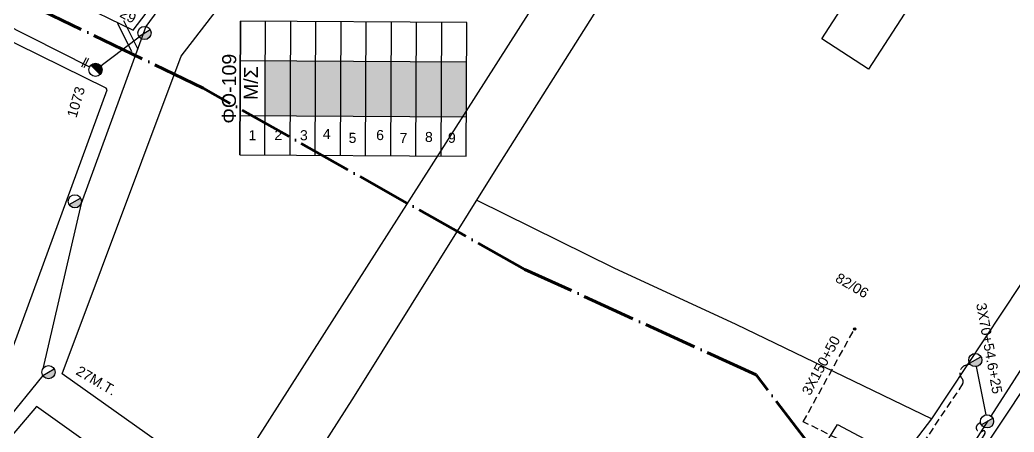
# Model space of a CAD drawing. Header units: millimetres. Extents: x 918 to 3138, y 719 to 1759.
# Drawn here: x 2569.4 to 2747.2, y 1236.1 to 1309.8 of the extents above; entities that cross this region are included whole.
import ezdxf
from ezdxf.enums import TextEntityAlignment as Align

# ---------------------------------------------------------------- set-up
doc = ezdxf.new("R2010")
doc.units = ezdxf.units.MM
doc.header["$LTSCALE"] = 0.5
doc.linetypes.add('ACAD_ISO04W100', pattern=[30, 24, -3, 0, -3])
doc.linetypes.add('DASHED', pattern=[19.05, 12.7, -6.35])
for name, color, linetype in [('Άγνωστα', 7, 'Continuous'), ('Ασφαλειοκιβώτια Χ.Τ 9 αναχωρήσεων', 7, 'Continuous'), ('Γυμνά εναέρια ΧΤ και ΦΟΠ (3Φ)   4x50+16AL', 7, 'Continuous'), ('Εναέρια ΧΤ 4Χ120+25AL', 7, 'SYN_LINE'), ('Επιγραφές - Σχήματα', 7, 'Continuous'), ('Καλώδια ΧΤ   3x150+50AL', 7, 'DASHED'), ('Μηχανική τομή', 7, 'Continuous'), ('Στύλος ΦΜ', 7, 'Continuous'), ('Στύλος ΦΜ @ 1', 7, 'Continuous'), ('Συνδέσεις', 7, 'Continuous'), ('Συνεστραμμένα ΧΤ   3x70+54.6+25 AL', 7, 'SYN_LINE'), ('Τομή', 7, 'Continuous'), ('Υπόβαθρο ΔΕΗ', 7, 'Continuous')]:
    doc.layers.add(name, color=color, linetype=linetype)
doc.styles.add('arial', font='ARIAL.TTF')
doc.styles.get("Standard").update_dxf_attribs({"font": 'ARIAL.TTF'})
doc.linetypes.add('SYN_LINE', pattern='A,0.5,-0.0001,["/\\/\\/\\/",Standard,S=0.1,R=0,X=0,Y=-0.05],-0.25', length=0.7501)

# ---------------------------------------------------------------- blocks, each defined once
blk = doc.blocks.new('ΑΣΦΑΛΕΙΟΚΙΒΩΤΙΟ ΥΠΟΣΤΑΘΜΟΥ 9 ΑΝΑΧΩΡΗΣΕΩΝ')
at = {"layer": 'Ασφαλειοκιβώτια Χ.Τ 9 αναχωρήσεων', "ltscale": 40}
for p, q in [((-23.8, 40.36), (24.02, 40.36)), ((-9.72, 40.36), (-9.72, -40.64)), ((9.94, 40.36), (9.94, -40.64)), ((-23.8, 31.36), (24.02, 31.36)), ((-23.8, 22.36), (24.02, 22.36)), ((-23.8, 13.36), (24.02, 13.36)), ((-23.8, 4.36), (24.02, 4.36)), ((-23.8, -4.64), (24.02, -4.64)), ((-23.8, -13.64), (24.02, -13.64)), ((-23.8, -22.64), (24.02, -22.64)), ((-23.8, -31.64), (24.02, -31.64))]:
    blk.add_line(p, q, dxfattribs=at)
at = {"layer": 'Ασφαλειοκιβώτια Χ.Τ 9 αναχωρήσεων'}
blk.add_lwpolyline([(-23.8, -40.64), (24.02, -40.64), (24.02, 40.36), (-23.8, 40.36)], close=True, dxfattribs=at)
for s, p in [('1', (-18.54, 37.25)), ('2', (-18.39, 27.98)), ('3', (-18.45, 18.85)), ('4', (-17.96, 10.67)), ('5', (-19.3, 1.44)), ('6', (-18.25, -8.4)), ('7', (-19.23, -16.79)), ('8', (-18.84, -25.86)), ('9', (-19.09, -34.08))]:
    blk.add_text(s, height=3.6, rotation=270, dxfattribs=at).set_placement(p)
at = {"layer": 'Ασφαλειοκιβώτια Χ.Τ 9 αναχωρήσεων', "ltscale": 40}
for tag, height, p in [('ΟΝΟΜΑ', 5, (-0.16, 44.31)), ('ΚΕΙΜΕΝΟ 1', 2, (17.06, 35.59)), ('ΚΕΙΜΕΝΟ 2', 2, (17.06, 26.88)), ('ΚΕΙΜΕΝΟ 3', 2, (17.06, 17.69)), ('ΚΕΙΜΕΝΟ 4', 2, (17.06, 8.71)), ('ΚΕΙΜΕΝΟ 5', 2, (17.06, -0.13)), ('ΚΕΙΜΕΝΟ 6', 2, (17.06, -9.05)), ('ΚΕΙΜΕΝΟ 7', 2, (17.06, -18.13)), ('ΚΕΙΜΕΝΟ 8', 2, (17.06, -26.85)), ('ΚΕΙΜΕΝΟ 9', 2, (17.06, -35.99)), ('ΣΧ', 2, (-0.1, -42.64))]:
    blk.add_attdef(tag, text='', height=height, dxfattribs=at).set_placement(p, align=Align.MIDDLE_CENTER)
blk = doc.blocks.new('ΜΗΧΑΝΙΚΗ ΤΟΜΗ')
at = {"layer": 'Μηχανική τομή', "ltscale": 40}
for p, q in [((-1.89, 0.78), (1.89, 0.78)), ((1.89, 0), (-1.89, 0))]:
    blk.add_line(p, q, dxfattribs=at)
blk = doc.blocks.new('ΥΠΑΡΧΩΝ ΤΣΙΜΕΝΤΕΝΙΟΣ ΣΤΥΛΟΣ')
at = {"layer": 'Στύλος ΦΜ'}
blk.add_hatch(color=7, dxfattribs=at).paths.add_polyline_path([(-1.29, -2.28, 0.574793), (2.62, 0, 0.268822), (1.3, 2.27)])
at = {"layer": 'Στύλος ΦΜ', "color": 7}
blk.add_line((-1.29, -2.28), (1.3, 2.27), dxfattribs=at)
blk.add_circle((0, 0), 2.62, dxfattribs=at)
at = {"layer": 'Στύλος ΦΜ', "flags": 4}
for tag, p in [('ΑΡΙΘΜΟΣ', (-4.68, 8.05)), ('ΤΥΠΟΣ', (-4.91, 3.03))]:
    blk.add_attdef(tag, p, '', height=4, dxfattribs=at)
blk = doc.blocks.new('ΤΟΜΗ')
at = {"layer": 'Τομή', "ltscale": 40}
for p, q in [((-5.68, 0), (5.68, 0)), ((5.68, -2.33), (-5.68, -2.33))]:
    blk.add_line(p, q, dxfattribs=at)
blk = doc.blocks.new('_ΣΥΝΔΕΣΗ')
at = {"layer": 'Συνδέσεις', "linetype": 'SYN_LINE', "ltscale": 40}
blk.add_hatch(color=256, dxfattribs=at).paths.add_polyline_path([(0.5, -0.01, 1), (-0.5, -0.01, 1)])
at = {"layer": 'Συνδέσεις'}
blk.add_circle((0, -0.01), 0.5, dxfattribs=at)

msp = doc.modelspace()

# ---------------------------------------------------------------- hatches: boundary and pattern name
at = {"layer": 'Ασφαλειοκιβώτια Χ.Τ 9 αναχωρήσεων', "ltscale": 40}
for color, points in [(1, [(2613.31, 1302.49), (2613.26, 1292.66), (2617.76, 1292.64), (2617.81, 1302.47)]), (62, [(2617.81, 1302.47), (2617.76, 1292.64), (2622.26, 1292.62), (2622.31, 1302.44)]), (6, [(2622.31, 1302.44), (2622.26, 1292.62), (2626.76, 1292.59), (2626.81, 1302.42)]), (85, [(2626.81, 1302.42), (2626.76, 1292.59), (2631.26, 1292.57), (2631.31, 1302.4)]), (173, [(2631.31, 1302.4), (2631.26, 1292.57), (2635.76, 1292.55), (2635.81, 1302.37)]), (30, [(2635.81, 1302.37), (2635.76, 1292.55), (2640.26, 1292.52), (2640.31, 1302.35)]), (5, [(2640.31, 1302.35), (2640.26, 1292.52), (2644.76, 1292.5), (2644.81, 1302.33)]), (27, [(2644.81, 1302.33), (2644.76, 1292.5), (2649.26, 1292.48), (2649.31, 1302.3)])]:
    msp.add_hatch(color=color, dxfattribs=at).paths.add_polyline_path(points)

# ---------------------------------------------------------------- linework, layer by layer
at = {"layer": 'Άγνωστα', "color": 6, "ltscale": 40}
msp.add_lwpolyline([(2613.96, 1338.61), (2591.93, 1308.61), (2580.37, 1276.95), (2573.52, 1247.39)], dxfattribs=at)
at = {"layer": 'Άγνωστα', "color": 85, "linetype": 'SYN_LINE', "ltscale": 20}
msp.add_lwpolyline([(2550, 1317.55), (2581.89, 1301.39)], dxfattribs=at)
at = {"layer": 'Άγνωστα', "color": 85, "linetype": 'SYN_LINE', "ltscale": 10}
msp.add_lwpolyline([(2582.94, 1300.86), (2590.75, 1306.75)], dxfattribs=at)
at = {"layer": 'Άγνωστα', "color": 173, "linetype": 'DASHED', "ltscale": 0.2}
msp.add_lwpolyline([(2741.2, 1237.78), (2740.74, 1237.46, 1.001396), (2741.56, 1236.26, -0.839844), (2741.98, 1235.84), (2738.76, 1230.62), (2755.61, 1220.23)], format="xyb", dxfattribs=at)
at = {"layer": 'Γυμνά εναέρια ΧΤ και ΦΟΠ (3Φ)   4x50+16AL', "color": 173, "ltscale": 40}
msp.add_lwpolyline([(2769.64, 1277.13), (2768.74, 1276.65), (2751.37, 1251.93), (2743.06, 1238.94)], dxfattribs=at)
at = {"layer": 'Γυμνά εναέρια ΧΤ και ΦΟΠ (3Φ)   4x50+16AL', "color": 30, "ltscale": 40}
msp.add_lwpolyline([(2573.51, 1246.21), (2552.89, 1220.82), (2529.89, 1201.45)], dxfattribs=at)
at = {"layer": 'Εναέρια ΧΤ 4Χ120+25AL', "color": 173, "ltscale": 20}
msp.add_lwpolyline([(2742.5, 1238.07), (2731.35, 1220.63), (2735.24, 1204.93)], dxfattribs=at)
at = {"layer": 'Επιγραφές - Σχήματα', "color": 1, "linetype": 'ACAD_ISO04W100', "lineweight": 60, "ltscale": 0.8}
msp.add_lwpolyline([(2961.46, 1088.29), (2717.83, 1224.35), (2701.08, 1246.33), (2659.71, 1265.16), (2602.18, 1297.58), (2392.2, 1398.81), (2304.34, 1274.11), (2245.73, 1191.21), (2095.49, 995.78), (1905.75, 741.14)], dxfattribs=at)
at = {"layer": 'Καλώδια ΧΤ   3x150+50AL', "color": 173, "linetype": 'DASHED', "ltscale": 0.2}
msp.add_lwpolyline([(2709.5, 1237.92), (2718.67, 1254.52)], dxfattribs=at)
msp.add_lwpolyline([(2739.38, 1248.18), (2738.61, 1248.02, 0.575061), (2737.86, 1245.7, -0.307095), (2738, 1244.7), (2727.52, 1229.03), (2709.5, 1237.92)], format="xyb", dxfattribs=at)
at = {"layer": 'Συνεστραμμένα ΧΤ   3x70+54.6+25 AL', "color": 173, "ltscale": 10}
msp.add_lwpolyline([(2742.18, 1239.15), (2740.48, 1247.81)], dxfattribs=at)
at = {"layer": 'Υπόβαθρο ΔΕΗ'}
for points in [[(2677.18, 1175.37), (2715.6, 1237.44), (2727.04, 1231.38), (2732.47, 1238.46), (2757.76, 1276.58), (2772.52, 1298.64), (2806.77, 1341.41), (2832.63, 1374.41), (2788.64, 1405.03), (2721.17, 1300.96), (2712.84, 1306.42), (2780.28, 1410.66), (2762.96, 1423.01), (2747.13, 1430.6), (2683.24, 1328.75)], [(2506.03, 1390.33), (2486.81, 1359.05), (2546.47, 1329.02), (2589.67, 1307.95), (2613.04, 1338.61), (2540.85, 1373.9), (2506.03, 1390.33)], [(2677.18, 1175.37), (2576.98, 1246.51), (2598.27, 1303.28), (2622.26, 1334.47), (2662.53, 1314.4), (2606.05, 1225.88)], [(2614.71, 1219.73), (2629.23, 1242.5), (2654.61, 1283.11), (2677.97, 1320.12), (2683.24, 1328.75)], [(2651.13, 1277.55), (2675.65, 1265.44), (2697.46, 1255.39), (2732.47, 1238.46)], [(2806.62, 1224.21), (2789.02, 1234.35), (2755.37, 1253.65), (2733.71, 1221), (2760.34, 1206.24), (2780.05, 1239.49)], [(2646.18, 1125.09), (2672.39, 1167.19), (2673.03, 1168.78), (2572.37, 1240.65), (2539.87, 1202.4), (2605.61, 1153.75), (2646.18, 1125.09)]]:
    msp.add_lwpolyline(points, dxfattribs=at)
msp.add_lwpolyline([(2527.59, 1203.7), (2568.27, 1251.5), (2585, 1297.29), (2584.86, 1297.57), (2537.48, 1320.95), (2512.21, 1333.63), (2476.52, 1351.2), (2425.29, 1375.58), (2408.11, 1382.93), (2394.75, 1350.06), (2426.33, 1331.39), (2423.05, 1325.96), (2396.52, 1341.55, 0.539261), (2392.75, 1339.7), (2392.54, 1335.29, 0.130401), (2397.36, 1312.82, -0.098483), (2401.02, 1299.78, -0.090176), (2398.86, 1278.68, -0.105441), (2386.82, 1256.23, -0.065111), (2363.82, 1235.28, -0.091223)], format="xyb", dxfattribs=at)

# ---------------------------------------------------------------- block references
at = {"layer": 'Ασφαλειοκιβώτια Χ.Τ 9 αναχωρήσεων', "xscale": 0.4999999999999998, "yscale": 0.4999999999999998, "zscale": 0.4999999999999998, "rotation": 89.70135055606067}
msp.add_blockref('ΑΣΦΑΛΕΙΟΚΙΒΩΤΙΟ ΥΠΟΣΤΑΘΜΟΥ 9 ΑΝΑΧΩΡΗΣΕΩΝ', (2628.97, 1297.44), dxfattribs=at).add_auto_attribs({'ΟΝΟΜΑ': 'ΦΟ-109'})
at = {"layer": 'Μηχανική τομή', "xscale": 0.4999999999999996, "yscale": 0.4999999999999996, "zscale": 0.4999999999999996, "rotation": 62.72551710385088}
msp.add_blockref('ΜΗΧΑΝΙΚΗ ΤΟΜΗ', (2581.27, 1302.06), dxfattribs=at)
at = {"layer": 'Στύλος ΦΜ @ 1', "ltscale": 40}
ref = msp.add_blockref('ΥΠΑΡΧΩΝ ΤΣΙΜΕΝΤΕΝΙΟΣ ΣΤΥΛΟΣ', (2591.69, 1307.45), dxfattribs=dict(at, xscale=0.449999999999818, yscale=0.449999999999818, zscale=0.449999999999818, rotation=330.9660168200747))
ref.add_attrib('ΤΥΠΟΣ', '29', (2587.12, 1310.43), dxfattribs={"layer": 'Στύλος ΦΜ', "height": 1.8, "rotation": 330.966, "flags": 4})
ref = msp.add_blockref('ΥΠΑΡΧΩΝ ΤΣΙΜΕΝΤΕΝΙΟΣ ΣΤΥΛΟΣ', (2582.94, 1300.86), dxfattribs=dict(at, xscale=0.4499999999998181, yscale=0.4499999999998181, zscale=0.4499999999998181, rotation=73.62529220519365))
ref.add_attrib('ΤΥΠΟΣ', '1073', (2579.52, 1292.16), dxfattribs={"layer": 'Στύλος ΦΜ', "height": 1.8, "rotation": 73.6253, "flags": 4})
at = {"layer": 'Στύλος ΦΜ @ 1', "ltscale": 40, "xscale": 0.4499999999998181, "yscale": 0.4499999999998181, "zscale": 0.4499999999998181, "rotation": 329.4999534400037}
for p in [(2579.26, 1277.35), (2740.26, 1248.96), (2742.36, 1237.99)]:
    msp.add_blockref('ΥΠΑΡΧΩΝ ΤΣΙΜΕΝΤΕΝΙΟΣ ΣΤΥΛΟΣ', p, dxfattribs=at)
at = {"layer": 'Στύλος ΦΜ @ 1', "ltscale": 40}
ref = msp.add_blockref('ΥΠΑΡΧΩΝ ΤΣΙΜΕΝΤΕΝΙΟΣ ΣΤΥΛΟΣ', (2574.53, 1246.8), dxfattribs=dict(at, xscale=0.4499999999998181, yscale=0.4499999999998181, zscale=0.4499999999998181, rotation=329.4999534400037))
ref.add_attrib('ΤΥΠΟΣ', '27M.T.', (2579.28, 1246.49), dxfattribs={"layer": 'Στύλος ΦΜ', "height": 1.8, "rotation": 329.5, "flags": 4})
at = {"layer": 'Συνδέσεις', "xscale": 0.4500000000002728, "yscale": 0.4500000000002728, "zscale": 0.4500000000002728}
msp.add_blockref('_ΣΥΝΔΕΣΗ', (2718.7, 1254.52), dxfattribs=at)
at = {"layer": 'Τομή', "xscale": 0.5000000000000263, "yscale": 0.5000000000000263, "zscale": 0.5000000000000263, "rotation": 116.2341867868425}
msp.add_blockref('ΤΟΜΗ', (2588.18, 1306.6), dxfattribs=at)

# ---------------------------------------------------------------- texts
at = {"layer": 'Επιγραφές - Σχήματα', "insert": (2609.46, 1295.46), "char_height": 2.5, "width": 3.2229, "attachment_point": 1, "rotation": 89.7014}
msp.add_mtext('Μ/Σ', dxfattribs=at)
at = {"layer": 'Επιγραφές - Σχήματα', "ltscale": 40, "insert": (2715.97, 1264.66), "char_height": 1.8, "width": 17.1868, "attachment_point": 1, "rotation": 329.8124, "style": 'arial'}
msp.add_mtext('82/06', dxfattribs=at)
at = {"layer": 'Καλώδια ΧΤ   3x150+50AL', "ltscale": 40, "insert": (2709.14, 1243.33), "char_height": 1.8, "width": 17.1868, "attachment_point": 1, "rotation": 61.72, "style": 'arial'}
msp.add_mtext('3X150+50', dxfattribs=at)
at = {"layer": 'Συνεστραμμένα ΧΤ   3x70+54.6+25 AL', "ltscale": 40, "insert": (2742.18, 1259.33), "char_height": 1.8, "width": 17.1868, "attachment_point": 1, "rotation": 280.321, "style": 'arial'}
msp.add_mtext('3X70+54.6+25', dxfattribs=at)

doc.saveas('drawing.dxf')
